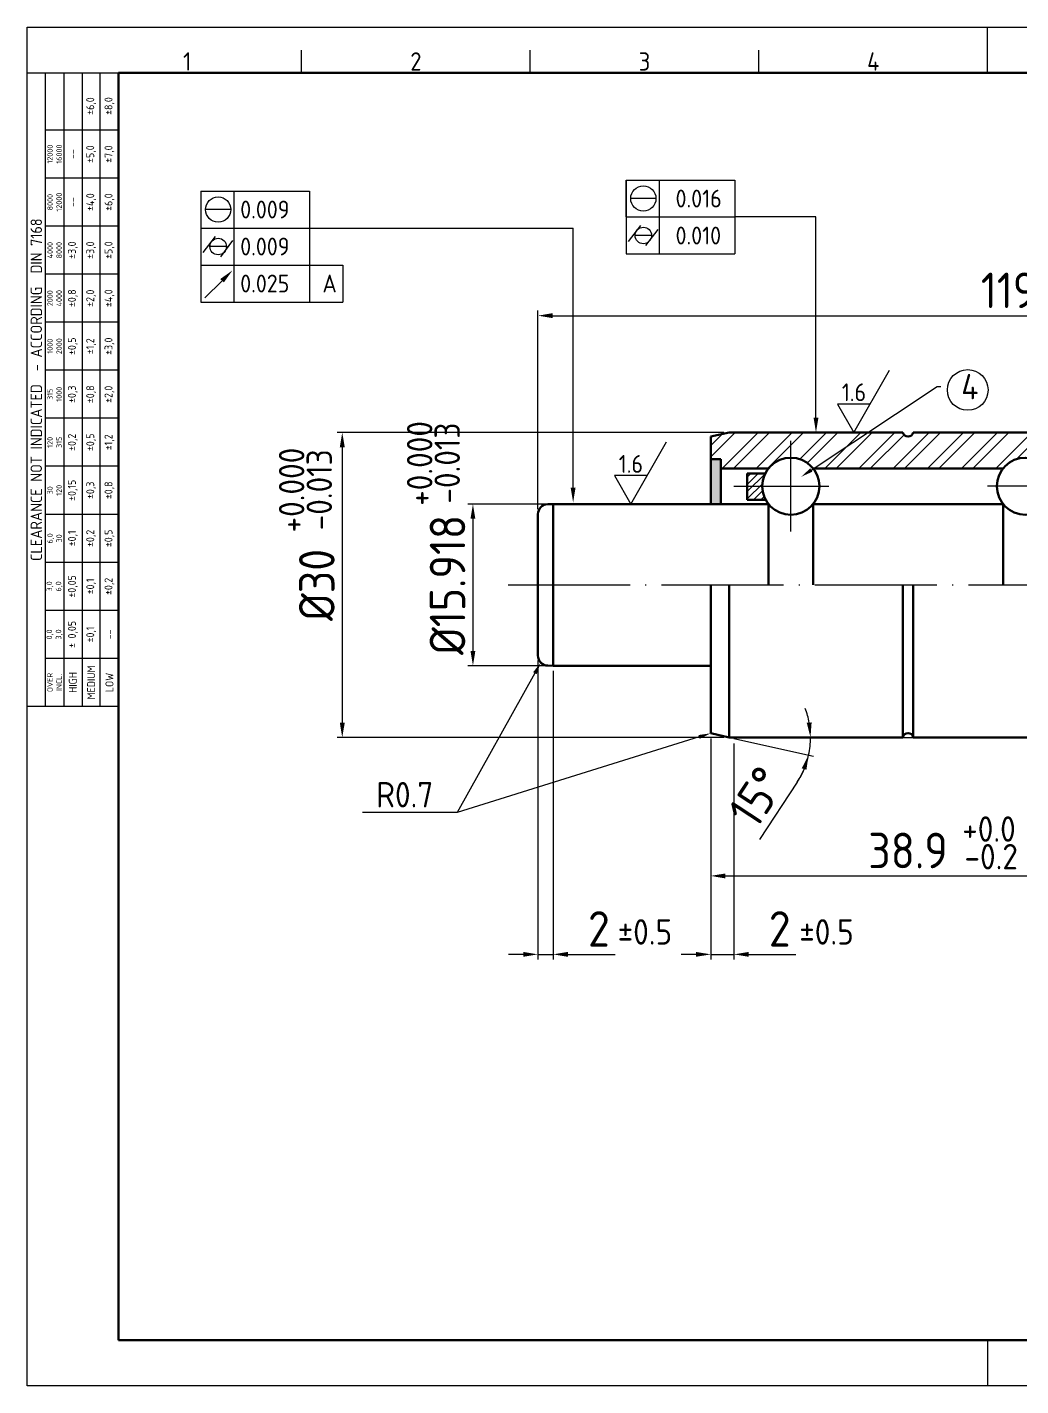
# Model space of a CAD drawing. Extents: x 8 to 197, y 6 to 139.
# Drawn here: x 8.4 to 106.2, y 5.6 to 139.3 of the extents above; entities that cross this region are included whole.
import ezdxf
from ezdxf import colors
from ezdxf.entities.mleader import LeaderData, LeaderLine
from ezdxf.enums import TextEntityAlignment as Align
from ezdxf.math import Vec2, Vec3

# ---------------------------------------------------------------- set-up
doc = ezdxf.new("R2010")
doc.units = 0
doc.header["$LTSCALE"] = 0.5
doc.linetypes.add('ACAD_ISO04W100', pattern=[30, 24, -3, 0, -3])
doc.layers.get('0').update_dxf_attribs({"linetype": 'CONTINUOUS'})
doc.layers.get('Defpoints').update_dxf_attribs({"linetype": 'CONTINUOUS'})
for name, color, linetype, lineweight in [('AM_0', 7, 'CONTINUOUS', 50), ('AM_5', 3, 'CONTINUOUS', 25), ('AM_7', 4, 'ACAD_ISO04W100', 25), ('AM_8', 1, 'CONTINUOUS', 25), ('AM_BOR', 7, 'CONTINUOUS', 50)]:
    doc.layers.add(name, color=color, linetype=linetype, lineweight=lineweight)
doc.styles.add('ACISOTS', font='isocp.shx', dxfattribs={"height": 1})
doc.styles.get("Standard").update_dxf_attribs({"font": 'ISOCP.SHX'})
doc.dimstyles.new('AM_ISO', dxfattribs={"dimtxt": 3.5, "dimasz": 2.5, "dimexe": 1, "dimexo": 1, "dimgap": 1.5, "dimtad": 1, "dimdsep": 46, "dimtxsty": 'Standard', "dimcen": 0, "dimclrd": 256, "dimclre": 256, "dimclrt": 2, "dimadec": 0, "dimazin": 2, "dimtp": 0.1, "dimtm": 0.1, "dimtfac": 0.71, "dimtdec": 3, "dimtmove": 0, "dimatfit": 3, "dimfxl": 1, "dimlwd": -1, "dimlwe": -1, "dimarcsym": 0})

# ---------------------------------------------------------------- blocks, each defined once
blk = doc.blocks.new('A3 ZTL')
for p, q in [((19.57, 280.82), (19.57, 9.78)), ((401.17, 280.82), (19.57, 280.82)), ((19.57, 9.78), (401.17, 9.78))]:
    blk.add_line(p, q)
at = {"layer": 'AM_BOR', "color": 135, "lineweight": 25}
for p, q in [((0, 0), (0, 290.61)), ((0, 290.61), (410.96, 290.61)), ((205.48, 280.82), (205.48, 290.61)), ((58.71, 280.82), (58.71, 285.71)), ((107.63, 280.82), (107.63, 285.71)), ((156.56, 280.82), (156.56, 285.71)), ((3.91, 145.3), (3.91, 280.82)), ((7.83, 280.82), (7.83, 145.3)), ((11.74, 280.82), (11.74, 145.3)), ((15.66, 145.3), (15.66, 280.82)), ((19.57, 268.59), (3.91, 268.59)), ((19.57, 258.32), (3.91, 258.32)), ((19.57, 248.04), (3.91, 248.04)), ((19.57, 237.77), (3.91, 237.77)), ((19.57, 227.5), (3.91, 227.5)), ((19.57, 217.22), (3.91, 217.22)), ((19.57, 206.95), (3.91, 206.95)), ((19.57, 196.67), (3.91, 196.67)), ((19.57, 186.4), (3.91, 186.4)), ((19.57, 176.13), (3.91, 176.13)), ((19.57, 165.85), (3.91, 165.85)), ((19.57, 155.58), (3.91, 155.58)), ((205.48, 9.78), (205.48, 0)), ((410.96, 0), (0, 0))]:
    blk.add_line(p, q, dxfattribs=at)
blk.add_lwpolyline([(19.57, 145.3), (0, 145.3), (0, 280.82), (19.57, 280.82)], close=True, dxfattribs=at)
at = {"layer": 'AM_BOR', "color": 135, "lineweight": 25, "style": 'ACISOTS'}
for s, p in [('1', (34.25, 283.27)), ('2', (83.17, 283.27)), ('3', (132.09, 283.27)), ('4', (181.02, 283.27))]:
    blk.add_text(s, height=3.91, dxfattribs=at).set_placement(p, align=Align.MIDDLE)
at = {"layer": 'AM_BOR', "color": 135, "lineweight": 25, "attachment_point": 5, "rotation": 90}
for s, insert, char_height, width in [('±6,0', (13.7, 273.73), 1.712, 10.274), ('±8,0', (17.61, 273.73), 1.712, 10.274), ('12000\\P16000', (5.87, 263.45), 1.174, 10.274), ('±5,0', (13.7, 263.45), 1.712, 10.274), ('±7,0', (17.61, 263.45), 1.712, 10.274), ('--', (9.78, 263.45), 1.712, 10.274), ('8000\\P12000', (5.87, 253.18), 1.174, 10.274), ('--', (9.78, 253.18), 1.712, 10.274), ('±4,0', (13.7, 253.18), 1.712, 10.274), ('±6,0', (17.61, 253.18), 1.712, 10.274), ('{\\Fisocp.shx|c0;CLEARANCE NOT INDICATED  - ACCORDING  DIN 7168}', (1.96, 213.06), 2.4462, 135.5186), ('4000\\P8000', (5.87, 242.91), 1.174, 10.274), ('±3,0', (9.78, 242.91), 1.712, 10.274), ('±3,0', (13.7, 242.91), 1.712, 10.274), ('±5,0', (17.61, 242.91), 1.712, 10.274), ('2000\\P4000', (5.87, 232.63), 1.174, 10.274), ('±0,8', (9.78, 232.63), 1.712, 10.274), ('±2,0', (13.7, 232.63), 1.712, 10.274), ('±4,0', (17.61, 232.63), 1.712, 10.274), ('±0,5', (9.78, 222.36), 1.712, 10.274), ('±1,2', (13.7, 222.36), 1.712, 10.274), ('±3,0', (17.61, 222.36), 1.712, 10.274), ('1000\\P2000', (5.87, 222.36), 1.174, 10.274), ('315\\P1000', (5.87, 212.08), 1.174, 10.274), ('±0,3', (9.78, 212.08), 1.712, 10.274), ('±0,8', (13.7, 212.08), 1.712, 10.274), ('±2,0', (17.61, 212.08), 1.712, 10.274), ('±0,2', (9.78, 201.81), 1.712, 10.274), ('±0,5', (13.7, 201.81), 1.712, 10.274), ('120\\P315', (5.87, 201.81), 1.174, 10.274), ('±1,2', (17.61, 201.81), 1.712, 10.274), ('30\\P120', (5.87, 191.54), 1.174, 10.274), ('±0,15', (9.78, 191.54), 1.712, 10.274), ('±0,3', (13.7, 191.54), 1.712, 10.274), ('±0,8', (17.61, 191.54), 1.712, 10.274), ('6,0\\P30', (5.87, 181.26), 1.174, 10.274), ('±0,1', (9.78, 181.26), 1.712, 10.274), ('±0,2', (13.7, 181.26), 1.712, 10.274), ('±0,5', (17.61, 181.26), 1.712, 10.274), ('3,0\\P6,0', (5.87, 170.99), 1.174, 10.274), ('±0,05', (9.78, 170.99), 1.712, 10.274), ('±0,1', (13.7, 170.99), 1.712, 10.274), ('±0,2', (17.61, 170.99), 1.712, 10.274), ('± 0,05', (9.78, 160.71), 1.712, 10.274), ('0,0\\P3,0', (5.87, 160.71), 1.174, 10.274), ('\\pt4.69206;±0,1', (13.7, 160.71), 1.7123, 10.274), ('--', (17.61, 160.71), 1.712, 10.274), ('{\\Fisocp.shx|c0;OVER\\PINCL.}', (5.87, 150.44), 1.1742, 10.274), ('HIGH', (9.78, 150.44), 1.712, 10.274), ('MEDIUM', (13.7, 150.44), 1.712, 10.274), ('LOW', (17.61, 150.44), 1.712, 10.274)]:
    blk.add_mtext(s, dxfattribs=dict(at, insert=insert, char_height=char_height, width=width))
blk = doc.blocks.new('*D31')
at = {"layer": 'AM_5', "transparency": 16777216}
for p, q in [((59.65, 92.4), (51.75, 92.4)), ((52.25, 90.95), (52.25, 77.94)), ((59.65, 76.49), (51.75, 76.49))]:
    blk.add_line(p, q, dxfattribs=at)
at = {"layer": 'AM_5', "lineweight": 25, "transparency": 16777216}
for points in [[(52.01, 90.95), (52.49, 90.95), (52.25, 92.4)], [(52.01, 77.94), (52.49, 77.94), (52.25, 76.49)]]:
    blk.add_solid(points, dxfattribs=at)
at = {"layer": 'Defpoints', "color": 0, "lineweight": 25, "transparency": 16777216}
for p in [(60.15, 92.4), (52.25, 76.49), (60.15, 76.49)]:
    blk.add_point(p, dxfattribs=at)
at = {"layer": 'AM_5', "lineweight": 25, "transparency": 16777216, "insert": (49.75, 84.44), "char_height": 3.5, "attachment_point": 5, "rotation": 90}
blk.add_mtext('%%C15.918', dxfattribs=at)
blk = doc.blocks.new('*D32')
at = {"layer": 'AM_5', "transparency": 16777216}
for p, q in [((76.95, 99.44), (38.89, 99.44)), ((39.39, 97.99), (39.39, 70.89)), ((76.95, 69.44), (38.89, 69.44))]:
    blk.add_line(p, q, dxfattribs=at)
at = {"layer": 'AM_5', "lineweight": 25, "transparency": 16777216}
for points in [[(39.15, 97.99), (39.64, 97.99), (39.39, 99.44)], [(39.15, 70.89), (39.64, 70.89), (39.39, 69.44)]]:
    blk.add_solid(points, dxfattribs=at)
at = {"layer": 'Defpoints', "color": 0, "lineweight": 25, "transparency": 16777216}
for p in [(77.45, 99.44), (39.39, 69.44), (77.45, 69.44)]:
    blk.add_point(p, dxfattribs=at)
at = {"layer": 'AM_5', "lineweight": 25, "transparency": 16777216, "insert": (36.89, 84.44), "char_height": 3.5, "attachment_point": 5, "rotation": 90}
blk.add_mtext('%%C30', dxfattribs=at)
blk = doc.blocks.new('*D33')
at = {"layer": 'AM_5', "transparency": 16777216}
for p, q in [((77.94, 69.34), (85.77, 67.6)), ((84.15, 65.04), (80.45, 59.4))]:
    blk.add_line(p, q, dxfattribs=at)
for start, end in [(10.3647, 20.7295), (347.5, 0), (326.6845, 347.5), (326.7705, 337.1353)]:
    blk.add_arc((77.45, 69.44), 8.03, start, end, dxfattribs=at)
at = {"layer": 'AM_5', "lineweight": 25, "transparency": 16777216}
for points in [[(85.58, 70.91), (85.1, 70.87), (85.47, 69.44)], [(84.61, 66.4), (85.07, 66.25), (85.28, 67.71)]]:
    blk.add_solid(points, dxfattribs=at)
at = {"layer": 'Defpoints', "color": 0, "lineweight": 25, "transparency": 16777216}
for p in [(75.65, 69.84), (77.45, 69.44), (77.45, 69.44), (85.45, 68.86), (102, 69.44)]:
    blk.add_point(p, dxfattribs=at)
at = {"layer": 'AM_5', "lineweight": 25, "transparency": 16777216, "insert": (80.21, 63.59), "char_height": 3.5, "attachment_point": 5, "rotation": 56.6845}
blk.add_mtext('15%%D', dxfattribs=at)
blk = doc.blocks.new('*D36')
at = {"layer": 'AM_5', "transparency": 16777216}
for p, q in [((58.65, 91.89), (58.65, 111.43)), ((156.65, 91.89), (156.65, 111.43)), ((60.1, 110.93), (155.2, 110.93))]:
    blk.add_line(p, q, dxfattribs=at)
at = {"layer": 'AM_5', "lineweight": 25, "transparency": 16777216}
for points in [[(60.1, 111.18), (60.1, 110.69), (58.65, 110.93)], [(155.2, 111.18), (155.2, 110.69), (156.65, 110.93)]]:
    blk.add_solid(points, dxfattribs=at)
at = {"layer": 'Defpoints', "color": 0, "lineweight": 25, "transparency": 16777216}
for p in [(156.65, 110.93), (58.65, 91.39), (156.65, 91.39)]:
    blk.add_point(p, dxfattribs=at)
at = {"layer": 'AM_5', "lineweight": 25, "transparency": 16777216, "insert": (107.65, 113.43), "char_height": 3.5, "attachment_point": 5}
blk.add_mtext('119.05', dxfattribs=at)
blk = doc.blocks.new('*D37')
at = {"layer": 'AM_5', "transparency": 16777216}
for p, q in [((75.65, 69.34), (75.65, 55.31)), ((114.5, 69.34), (114.5, 55.31)), ((77.1, 55.81), (113.05, 55.81))]:
    blk.add_line(p, q, dxfattribs=at)
at = {"layer": 'AM_5', "lineweight": 25, "transparency": 16777216}
for points in [[(77.1, 56.05), (77.1, 55.56), (75.65, 55.81)], [(113.05, 56.05), (113.05, 55.56), (114.5, 55.81)]]:
    blk.add_solid(points, dxfattribs=at)
at = {"layer": 'Defpoints', "color": 0, "lineweight": 25, "transparency": 16777216}
for p in [(75.65, 69.84), (114.5, 69.84), (114.5, 55.81)]:
    blk.add_point(p, dxfattribs=at)
at = {"layer": 'AM_5', "lineweight": 25, "transparency": 16777216, "insert": (95.07, 58.31), "char_height": 3.5, "attachment_point": 5}
blk.add_mtext('38.9', dxfattribs=at)
blk = doc.blocks.new('*D40')
at = {"layer": 'AM_5', "transparency": 16777216}
for p, q in [((75.65, 69.34), (75.65, 47.59)), ((77.94, 68.84), (77.94, 47.59)), ((74.2, 48.09), (72.75, 48.09)), ((75.65, 48.09), (77.94, 48.09)), ((79.39, 48.09), (84.03, 48.09))]:
    blk.add_line(p, q, dxfattribs=at)
at = {"layer": 'AM_5', "lineweight": 25, "transparency": 16777216}
for points in [[(74.2, 48.33), (74.2, 47.85), (75.65, 48.09)], [(79.39, 48.33), (79.39, 47.85), (77.94, 48.09)]]:
    blk.add_solid(points, dxfattribs=at)
at = {"layer": 'Defpoints', "color": 0, "lineweight": 25, "transparency": 16777216}
for p in [(75.65, 69.84), (77.94, 69.34), (77.94, 48.09)]:
    blk.add_point(p, dxfattribs=at)
at = {"layer": 'AM_5', "lineweight": 25, "transparency": 16777216, "insert": (82.44, 50.59), "char_height": 3.5, "attachment_point": 5}
blk.add_mtext('2', dxfattribs=at)
blk = doc.blocks.new('*D41')
at = {"layer": 'AM_5', "transparency": 16777216}
for p, q in [((58.65, 77), (58.65, 47.59)), ((60.15, 75.99), (60.15, 47.59)), ((57.2, 48.09), (55.75, 48.09)), ((58.65, 48.09), (60.15, 48.09)), ((61.6, 48.09), (66.25, 48.09))]:
    blk.add_line(p, q, dxfattribs=at)
at = {"layer": 'AM_5', "lineweight": 25, "transparency": 16777216}
for points in [[(57.2, 48.33), (57.2, 47.85), (58.65, 48.09)], [(61.6, 48.33), (61.6, 47.85), (60.15, 48.09)]]:
    blk.add_solid(points, dxfattribs=at)
at = {"layer": 'Defpoints', "color": 0, "lineweight": 25, "transparency": 16777216}
for p in [(58.65, 77.5), (60.15, 76.49), (60.15, 48.09)]:
    blk.add_point(p, dxfattribs=at)
at = {"layer": 'AM_5', "lineweight": 25, "transparency": 16777216, "insert": (64.65, 50.59), "char_height": 3.5, "attachment_point": 5}
blk.add_mtext('2', dxfattribs=at)

msp = doc.modelspace()

# ---------------------------------------------------------------- hatches: boundary and pattern name
at = {"layer": 'AM_5', "lineweight": 25}
h = msp.add_hatch(dxfattribs=at)
h.set_pattern_fill('ANSI32', color=1, scale=0.25)
h.set_pattern_definition([(45, (0, 5.665), (-1.683798, 1.683798), []), (45, (1.1225, 5.665), (-1.683798, 1.683798), [])])
h.paths.add_polyline_path([(114.5, 99.05), (112.7, 99.44), (103, 99.44), (95.57, 99.44, -0.834385), (94.57, 99.44), (77.45, 99.44), (75.65, 99.05), (75.65, 96.82), (76.65, 96.82), (76.65, 95.9), (81.33, 95.9, -0.481958), (85.72, 95.9), (93.26, 95.9), (104.42, 95.9, -0.481958), (108.81, 95.9), (113.5, 95.9), (113.5, 96.82), (114.5, 96.82)])
at = {"layer": 'AM_8'}
msp.add_hatch(color=256, dxfattribs=at).paths.add_polyline_path([(75.65, 96.82), (75.65, 92.4), (76.65, 92.4), (76.65, 96.82)])
h = msp.add_hatch(dxfattribs=at)
h.set_pattern_fill('_U', color=256, scale=0.5, angle=45, style=0, pattern_type=0)
h.set_pattern_definition([(45, (14.02743, -8.3702), (-0.3535534, 0.3535534), [])])
edge = h.paths.add_edge_path()
edge.add_line((79.25, 92.82), (79.25, 95.4))
edge.add_line((79.25, 95.4), (81.01, 95.4))
edge.add_arc((83.53, 94.15), 2.81, 513.6476, 568.2995)
edge.add_line((81.05, 92.82), (79.25, 92.82))

# ---------------------------------------------------------------- linework, layer by layer
at = {"layer": 'AM_0'}
for p, q in [((77.45, 99.44), (75.65, 99.05)), ((75.65, 92.4), (75.65, 99.05)), ((77.45, 99.44), (94.57, 99.44)), ((95.57, 99.44), (103, 99.44)), ((103, 99.44), (112.7, 99.44)), ((75.65, 96.82), (76.65, 96.82)), ((76.65, 96.82), (76.65, 92.4)), ((76.65, 95.9), (81.33, 95.9)), ((81.01, 95.4), (79.25, 95.4)), ((79.25, 95.4), (79.25, 92.82)), ((85.72, 95.9), (93.26, 95.9)), ((93.26, 95.9), (104.42, 95.9)), ((60.15, 92.4), (59.62, 92.39)), ((60.15, 92.4), (81.33, 92.4)), ((60.15, 92.4), (60.15, 76.49)), ((79.25, 92.82), (81.05, 92.82)), ((81.33, 92.4), (81.33, 84.44)), ((85.72, 92.4), (85.72, 84.44)), ((85.72, 92.4), (104.42, 92.4)), ((104.42, 92.4), (104.42, 84.44)), ((58.65, 77.5), (58.65, 91.39)), ((75.65, 69.84), (75.65, 84.44)), ((77.45, 84.44), (77.45, 69.44)), ((94.57, 69.44), (94.57, 84.44)), ((95.57, 69.44), (95.57, 84.44)), ((60.15, 76.49), (59.62, 76.5)), ((75.65, 76.49), (60.15, 76.49)), ((77.45, 69.44), (75.65, 69.84)), ((94.57, 69.44), (77.45, 69.44)), ((102, 69.44), (95.57, 69.44)), ((112.7, 69.44), (102, 69.44))]:
    msp.add_line(p, q, dxfattribs=at)
for centre in [(83.53, 94.15), (106.62, 94.15)]:
    msp.add_circle(centre, 2.81, dxfattribs=at)
for centre, radius, start, end in [((95.07, 99.54), 0.508, 190.3178, 349.6822), ((59.65, 91.39), 1, 91.5, 180), ((59.65, 77.5), 1, 180, 268.5), ((95.07, 69.35), 0.508, 10.3178, 169.6822)]:
    msp.add_arc(centre, radius, start, end, dxfattribs=at)
at = {"layer": 'AM_5', "lineweight": 25}
for p, q in [((25.48, 123.19), (25.47, 112.27)), ((25.48, 123.19), (36.17, 123.19)), ((28.77, 112.27), (28.77, 123.19)), ((36.17, 123.19), (36.17, 119.55)), ((67.32, 124.28), (70.61, 124.28)), ((67.32, 124.28), (67.32, 120.64)), ((67.32, 124.28), (78.01, 124.28)), ((67.32, 124.28), (67.32, 117)), ((70.61, 117), (70.61, 124.28)), ((78.01, 124.28), (78.01, 120.64)), ((78.01, 124.28), (78.01, 120.64)), ((70.26, 122.46), (67.79, 122.46)), ((28.42, 121.37), (25.95, 121.37)), ((67.32, 120.64), (78.01, 120.64)), ((78.01, 120.64), (78.01, 117)), ((86.01, 120.64), (78.01, 120.64)), ((78.01, 120.64), (78.01, 117)), ((25.48, 119.55), (62.11, 119.55)), ((25.48, 119.55), (36.17, 119.55)), ((36.17, 119.55), (36.17, 112.27)), ((67.56, 118.24), (68.77, 119.81)), ((69.28, 117.82), (70.47, 119.4)), ((25.72, 117.15), (26.93, 118.72)), ((27.92, 117.73), (26.44, 117.73)), ((27.44, 116.73), (28.63, 118.32)), ((69.76, 118.82), (68.28, 118.82)), ((67.32, 117), (78.01, 117)), ((25.48, 115.91), (39.45, 115.91)), ((39.45, 115.91), (39.45, 112.27)), ((25.48, 112.27), (39.45, 112.27)), ((89.72, 99.44), (93.26, 105.57)), ((91.33, 102.23), (88.12, 102.23)), ((88.12, 102.23), (89.72, 99.44)), ((67.78, 92.4), (71.31, 98.53)), ((69.38, 95.19), (66.17, 95.19)), ((66.17, 95.19), (67.78, 92.4)), ((94.57, 69.44), (95.57, 69.44))]:
    msp.add_line(p, q, dxfattribs=at)
at = {"layer": 'AM_5', "color": 0, "linetype": 'Continuous', "lineweight": 35}
msp.add_line((67.32, 120.64), (67.32, 124.28), dxfattribs=at)
at = {"layer": 'AM_5'}
for p, q in [((86.01, 100.89), (86.01, 120.64)), ((62.11, 94), (62.11, 119.55)), ((27.56, 114.37), (25.88, 112.68))]:
    msp.add_line(p, q, dxfattribs=at)
at = {"layer": 'AM_5', "lineweight": 25}
for centre, radius in [((69.02, 122.46), 1.24), ((27.18, 121.37), 1.24), ((69.02, 118.82), 0.812), ((27.18, 117.73), 0.812), ((100.94, 103.62), 2)]:
    msp.add_circle(centre, radius, dxfattribs=at)
for points in [[(27.39, 114.54), (27.74, 114.2), (28.59, 115.39)], [(85.77, 100.89), (86.25, 100.89), (86.01, 99.44)], [(61.87, 94), (62.35, 94), (62.11, 92.55)]]:
    msp.add_solid(points, dxfattribs=at)
at = {"layer": 'AM_7'}
for p, q in [((83.53, 89.69), (83.53, 98.62)), ((77.93, 94.15), (87.26, 94.15)), ((112.22, 94.15), (102.88, 94.15)), ((55.71, 84.44), (158.65, 84.44))]:
    msp.add_line(p, q, dxfattribs=at)

# ---------------------------------------------------------------- block references
at = {"layer": 'AM_0', "lineweight": 0, "xscale": 0.46, "yscale": 0.46, "zscale": 0.46}
msp.add_blockref('A3 ZTL', (8.38, 5.64), dxfattribs=at)

# ---------------------------------------------------------------- texts
at = {"layer": 'AM_5', "attachment_point": 1}
for s, insert, char_height in [(' 0.016', (71.19, 123.33), 1.75), ('0.009', (29.35, 122.25), 1.75), (' 0.010', (71.19, 119.69), 1.75), ('0.009', (29.35, 118.61), 1.75), ('0.025', (29.35, 114.97), 1.75), ('A', (37.44, 114.97), 1.75), ('1.6', (88.55, 104.27), 1.75), ('1.6', (66.6, 97.22), 1.75), ('+0.0', (100.4, 61.67), 2.5), ('-0.2', (100.62, 58.95), 2.5), ('%%P0.5', (66.49, 51.55), 2.5), ('%%P0.5', (84.36, 51.55), 2.5)]:
    msp.add_mtext_dynamic_manual_height_columns(s, width=5.4883, gutter_width=10, heights=[0], dxfattribs=dict(at, insert=insert, char_height=char_height))
at = {"layer": 'AM_5', "char_height": 2.5, "attachment_point": 1, "rotation": 90}
for s, insert in [('+0.000', (45.76, 92.22)), ('-0.013', (48.47, 92.44)), ('+0.000', (33.16, 89.6)), ('-0.013', (35.88, 89.81))]:
    msp.add_mtext_dynamic_manual_height_columns(s, width=5.4883, gutter_width=10, heights=[0], dxfattribs=dict(at, insert=insert))

# ---------------------------------------------------------------- dimensions: what is measured, and where the dimension line sits
at = {"layer": 'AM_5', "lineweight": 25}
for base, p1, p2, text, picture, middle in [((156.65, 110.93), (58.65, 91.39), (156.65, 91.39), '119.05', '*D36', (107.65, 113.43)), ((60.15, 48.09), (58.65, 77.5), (60.15, 76.49), '2', '*D41', (64.65, 50.59)), ((77.94, 48.09), (75.65, 69.84), (77.94, 69.34), '2', '*D40', (82.44, 50.59)), ((114.5, 55.81), (75.65, 69.84), (114.5, 69.84), '38.9', '*D37', (95.07, 58.31))]:
    dim = msp.add_linear_dim(base=base, p1=p1, p2=p2, text=text, dimstyle='AM_ISO', override={"dimscale": 0.5, "dimtxt": 7, "dimasz": 2.9, "dimdec": 0, "dimlfac": 0.4, "dimclrt": 256, "dimadec": 2, "dimtp": 0, "dimtm": 0.3, "dimtdec": 0}, dxfattribs=at)
    dim.commit()
    dim.dimension.update_dxf_attribs({"geometry": picture, "text_midpoint": middle})
for base, p1, p2, text, picture, middle in [((39.39, 69.44), (77.45, 99.44), (77.45, 69.44), '%%C30', '*D32', (36.89, 84.44)), ((52.25, 76.49), (60.15, 92.4), (60.15, 76.49), '%%C15.918', '*D31', (49.75, 84.44))]:
    dim = msp.add_linear_dim(base=base, p1=p1, p2=p2, angle=90, text=text, dimstyle='AM_ISO', override={"dimscale": 0.5, "dimtxt": 7, "dimasz": 2.9, "dimdec": 0, "dimlfac": 0.4, "dimclrt": 256, "dimadec": 2, "dimtp": 0, "dimtm": 0.3, "dimtdec": 0}, dxfattribs=at)
    dim.commit()
    dim.dimension.update_dxf_attribs({"geometry": picture, "text_midpoint": middle})
dim = msp.add_angular_dim_2l(base=(85.45, 68.86), line1=((102, 69.44), (77.45, 69.44)), line2=((77.45, 69.44), (75.65, 69.84)), text='15%%D', dimstyle='AM_ISO', override={"dimscale": 0.5, "dimtxt": 7, "dimasz": 2.9, "dimdec": 0, "dimlfac": 0.4, "dimclrt": 256, "dimadec": 2, "dimtp": 0, "dimtm": 0.3, "dimtdec": 0}, dxfattribs=at)
dim.commit()
dim.dimension.update_dxf_attribs({"geometry": '*D33', "text_midpoint": (80.21, 63.59)})

# ---------------------------------------------------------------- leaders
ml = msp.add_multileader_mtext('Standard', dxfattribs=at)
ml.set_content('4', color=256)
ml.set_leader_properties()
ml.build(insert=Vec2(0, 0))
ml.multileader.update_dxf_attribs({"text_right_attachment_type": 6, "dogleg_length": 0.36, "arrow_head_size": 1.2})
ctx = ml.context
ctx.base_point, ctx.char_height, ctx.arrow_head_size, ctx.plane_origin = Vec3(98.31, 103.95), 2.5, 1.2, Vec3(84.55, 95.08)
ctx.right_attachment = 6
notes = []
notes.append((ctx, [(0, (1, 1, 0), (97.95, 103.95), (1, 0), 0.36, [(0, [(84.55, 95.08)], 0, [])])]))
ctx.mtext.insert, ctx.mtext.flow_direction = Vec3(100.31, 105.2), 5
ml = msp.add_multileader_mtext('Standard', dxfattribs=at)
ml.set_content('R0.7', color=256)
ml.set_leader_properties()
ml.build(insert=Vec2(0, 0))
ml.multileader.update_dxf_attribs({"text_right_attachment_type": 6, "dogleg_length": 0.36, "arrow_head_size": 1.2})
ctx = ml.context
ctx.base_point, ctx.char_height, ctx.arrow_head_size, ctx.plane_origin = Vec3(40.85, 63.8), 2.5, 1.2, Vec3(58.93, 76.8)
ctx.right_attachment, ctx.text_align_type = 6, 2
notes.append((ctx, [(0, (1, 1, 0), (50.71, 62.05), (-1, 0), 0.36, [(0, [(58.93, 76.8)], 0, [])])]))
ctx.mtext.insert, ctx.mtext.alignment, ctx.mtext.flow_direction = Vec3(48.35, 65.05), 3, 5
ml = msp.add_multileader_mtext('Standard', dxfattribs=at)
ml.set_content('', color=256)
ml.set_leader_properties()
ml.build(insert=Vec2(0, 0))
ml.multileader.update_dxf_attribs({"text_right_attachment_type": 6, "dogleg_length": 0.36, "arrow_head_size": 1.2})
ctx = ml.context
ctx.base_point, ctx.char_height, ctx.arrow_head_size, ctx.plane_origin = Vec3(46.35, 63.3), 2.5, 1.2, Vec3(75.65, 69.84)
ctx.right_attachment, ctx.text_align_type = 6, 2
notes.append((ctx, [(0, (1, 1, 0), (50.71, 62.05), (-1, 0), 0.36, [(0, [(75.65, 69.84)], 0, [])])]))
ctx.mtext.insert, ctx.mtext.alignment, ctx.mtext.flow_direction = Vec3(48.35, 64.55), 3, 5
for ctx, leaders in notes:
    for number, flags, end, landing, length, lines in leaders:
        leader = LeaderData()
        leader.index, (leader.has_last_leader_line, leader.has_dogleg_vector, leader.attachment_direction) = number, flags
        leader.last_leader_point, leader.dogleg_vector, leader.dogleg_length = Vec3(end), Vec3(landing), length
        for number, points, colour, breaks in lines:
            line = LeaderLine()
            line.index, line.vertices, line.color, line.breaks = number, Vec3.list(points), colors.encode_raw_color(colour), breaks
            leader.lines.append(line)
        ctx.leaders.append(leader)

doc.saveas('drawing.dxf')
